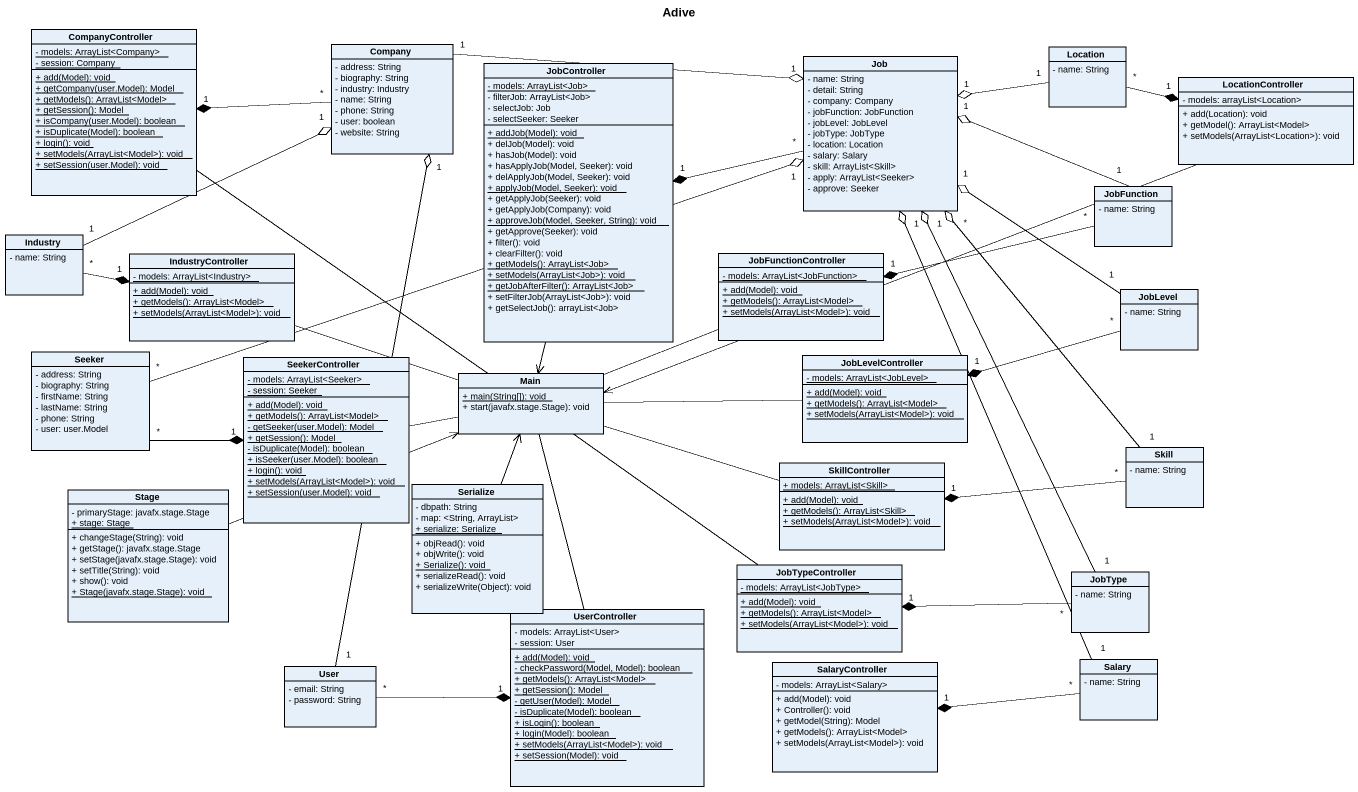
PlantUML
@startuml
title Adive
hide circle
hide empty members
skinparam classAttributeIconSize 0
class CompanyController {
  {static} - models: ArrayList<Company>
  {static} - session: Company
  {static} + add(Model): void
  {static} + getCompany(user.Model): Model
  {static} + getModels(): ArrayList<Model>
  {static} + getSession(): Model
  {static} + isCompany(user.Model): boolean
  {static} + isDuplicate(Model): boolean
  {static} + login(): void
  {static} + setModels(ArrayList<Model>): void
  {static} + setSession(user.Model): void
}
class Company {
  - address: String
  - biography: String
  - industry: Industry
  - name: String
  - phone: String
  - user: boolean
  - website: String
}
class JobController {
  {static} - models: ArrayList<Job>
  - filterJob: ArrayList<Job>
  - selectJob: Job
  - selectSeeker: Seeker
  {static} + addJob(Model): void
  + delJob(Model): void
  + hasJob(Model): void
  + hasApplyJob(Model, Seeker): void
  + delApplyJob(Model, Seeker): void
  {static} + applyJob(Model, Seeker): void
  + getApplyJob(Seeker): void
  + getApplyJob(Company): void
  {static} + approveJob(Model, Seeker, String): void
  + getApprove(Seeker): void
  + filter(): void
  + clearFilter(): void
  {static} + getModels(): ArrayList<Job>
  {static} + setModels(ArrayList<Job>): void
  {static} + getJobAfterFilter(): ArrayList<Job>
  + setFilterJob(ArrayList<Job>): void
  + getSelectJob(): arrayList<Job>
}
class Job {
  - name: String
  - detail: String
  - company: Company
  - jobFunction: JobFunction
  - jobLevel: JobLevel
  - jobType: JobType
  - location: Location
  - salary: Salary
  - skill: ArrayList<Skill>
  - apply: ArrayList<Seeker>
  - approve: Seeker
}
class Location {
  - name: String
}
class LocationController {
  - models: arrayList<Location>
  + add(Location): void
  + getModel(): ArrayList<Model>
  + setModels(ArrayList<Location>): void
}
class JobFunction {
  - name: String
}
class Industry {
  - name: String
}
class IndustryController {
  {static} - models: ArrayList<Industry>
  {static} + add(Model): void
  {static} + getModels(): ArrayList<Model>
  {static} + setModels(ArrayList<Model>): void
}
class JobFunctionController {
  {static} - models: ArrayList<JobFunction>
  {static} + add(Model): void
  {static} + getModels(): ArrayList<Model>
  {static} + setModels(ArrayList<Model>): void
}
class JobLevel {
  - name: String
}
class Seeker {
  - address: String
  - biography: String
  - firstName: String
  - lastName: String
  - phone: String
  - user: user.Model
}
class JobLevelController {
  {static} - models: ArrayList<JobLevel>
  {static} + add(Model): void
  {static} + getModels(): ArrayList<Model>
  {static} + setModels(ArrayList<Model>): void
}
class SeekerController {
  {static} - models: ArrayList<Seeker>
  {static} - session: Seeker
  {static} + add(Model): void
  {static} + getModels(): ArrayList<Model>
  {static} - getSeeker(user.Model): Model
  {static} + getSession(): Model
  {static} - isDuplicate(Model): boolean
  {static} + isSeeker(user.Model): boolean
  {static} + login(): void
  {static} + setModels(ArrayList<Model>): void
  {static} + setSession(user.Model): void
}
class Main {
  {static} + main(String[]): void
  + start(javafx.stage.Stage): void
}
class SkillController {
  {static} + models: ArrayList<Skill>
  {static} + add(Model): void
  {static} + getModels(): ArrayList<Skill>
  {static} + setModels(ArrayList<Model>): void
}
class Skill {
  - name: String
}
class Stage {
  - primaryStage: javafx.stage.Stage
  {static} + stage: Stage
  + changeStage(String): void
  + getStage(): javafx.stage.Stage
  + setStage(javafx.stage.Stage): void
  + setTitle(String): void
  + show(): void
  {static} + Stage(javafx.stage.Stage): void
}
class Serialize {
  - dbpath: String
  - map: <String, ArrayList>
  {static} + serialize: Serialize
  + objRead(): void
  + objWrite(): void
  {static} + Serialize(): void
  + serializeRead(): void
  + serializeWrite(Object): void
}
class JobTypeController {
  {static} - models: ArrayList<JobType>
  {static} + add(Model): void
  {static} + getModels(): ArrayList<Model>
  {static} + setModels(ArrayList<Model>): void
}
class JobType {
  - name: String
}
class UserController {
  - models: ArrayList<User>
  - session: User
  {static} + add(Model): void
  {static} - checkPassword(Model, Model): boolean
  {static} + getModels(): ArrayList<Model>
  {static} + getSession(): Model
  {static} - getUser(Model): Model
  {static} - isDuplicate(Model): boolean
  {static} + isLogin(): boolean
  {static} + login(Model): boolean
  {static} + setModels(ArrayList<Model>): void
  {static} + setSession(Model): void
}
class User {
  - email: String
  - password: String
}
class SalaryController {
  - models: ArrayList<Salary>
  + add(Model): void
  + Controller(): void
  + getModel(String): Model
  + getModels(): ArrayList<Model>
  + setModels(ArrayList<Model>): void
}
class Salary {
  - name: String
}
CompanyController -- Main
Company "*" -left-* "1" CompanyController
Company "1" -right-o "1" Job
Job "*" -left-* "1" JobController
Location "1" -left-o "1" Job
Location "*" -right-* "1" LocationController
LocationController -left-> Main
JobFunction "1" -left-o "1" Job
JobFunction "*" -left-* "1" JobFunctionController
Industry "1" -right-o "1" Company
Industry "*" -right-* "1" IndustryController
IndustryController -right- Main
JobFunctionController -left- Main
JobLevel "1" -up-o "1" Job
JobLevel "*" -left-* "1" JobLevelController
Seeker "*" -right-o "1" Job
Seeker "*" -right-* "1" SeekerController
JobLevelController -left- Main
SeekerController -right- Main
Main <-up- JobController
SkillController -left- Main
Skill "1" -up-o "*" Job
Skill "*" -left-* "1" SkillController
Stage -right-> Main
Serialize -up-> Main
JobTypeController -up- Main
JobType "1" -up-o "1" Job
JobType "*" -left-* "1" JobTypeController
UserController -up- Main
User "1" -up-o "1" Company
User "*" -right-* "1" UserController
Salary "1" -up-o "1" Job
Salary "*" -left-* "1" SalaryController
@enduml
